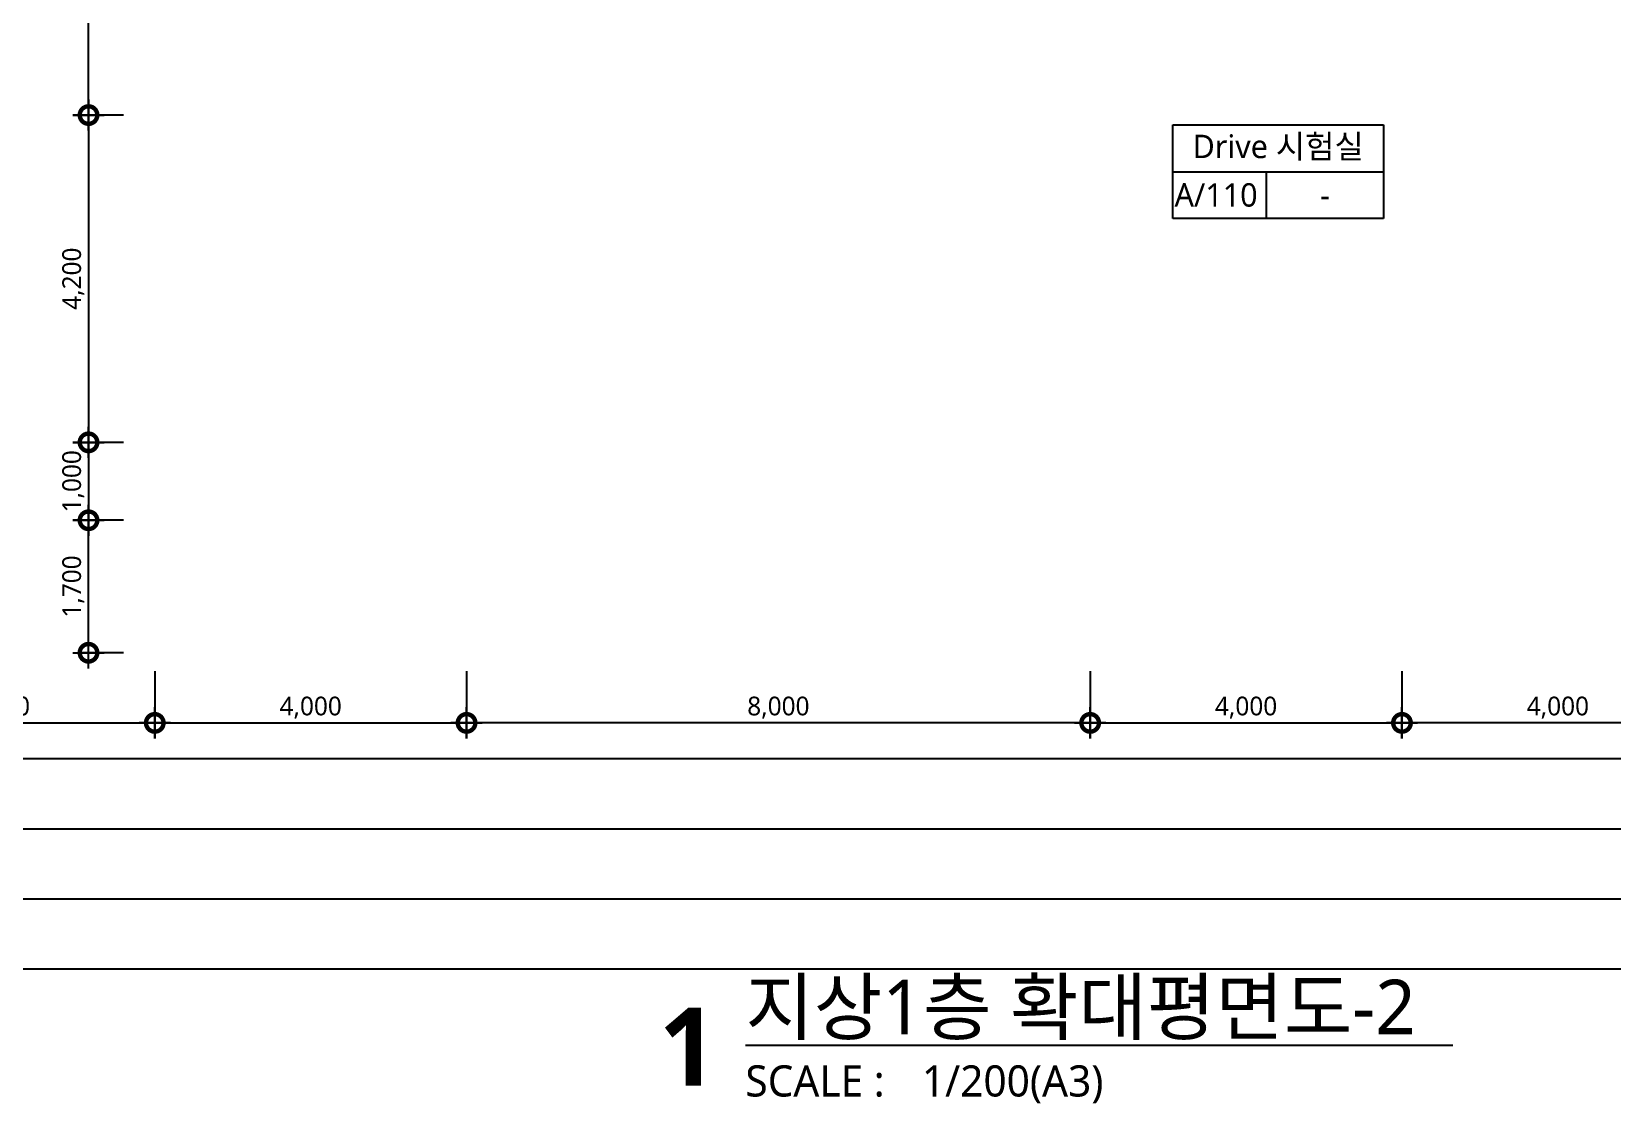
# Model space of a CAD drawing. Header units: millimetres. Extents: x 6046 to 249480, y 2179 to 57100.
# Drawn here: x 117030 to 137309, y 2179 to 15933 of the extents above; entities that cross this region are included whole.
import ezdxf
from ezdxf.enums import TextEntityAlignment as Align

# ---------------------------------------------------------------- set-up
doc = ezdxf.new("R2010")
doc.units = ezdxf.units.MM
doc.header["$LTSCALE"] = 100
doc.layers.get('DEFPOINTS').update_dxf_attribs({"color": 137})
for name, color, linetype in [('DIM1', 7, 'Continuous'), ('SYM', 6, 'Continuous'), ('TEXT-NOTE', 6, 'Continuous')]:
    doc.layers.add(name, color=color, linetype=linetype)
doc.layers.add('TEMP', color=171, linetype='Continuous', plot=False)
doc.styles.add('스타일1', font='malgun.ttf')
doc.styles.add('스타일2', font='malgunbd.ttf')
doc.dimstyles.new('GAUN-100-I', dxfattribs={"dimscale": 100, "dimtxt": 2.4, "dimasz": 1, "dimexe": 1, "dimexo": 1, "dimgap": 0.5, "dimtad": 1, "dimdec": 0, "dimzin": 1, "dimdsep": 46, "dimlunit": 6, "dimtxsty": '스타일1', "dimblk": 'GAUN-DOT', "dimcen": -2, "dimdle": 2, "dimclrd": 256, "dimclre": 256, "dimclrt": 4, "dimadec": 0, "dimazin": 0, "dimtfac": 1, "dimtdec": 0, "dimtix": 1, "dimtmove": 2, "dimatfit": 3, "dimldrblk": 'DOTSMALL', "dimfxl": 1, "dimtolj": 1, "dimtzin": 1, "dimarcsym": 0})

# ---------------------------------------------------------------- blocks, each defined once
blk = doc.blocks.new('dwgtitle')
at = {"layer": 'SYM', "color": 3, "style": '스타일1'}
blk.add_text('SCALE :', height=4, dxfattribs=at).set_placement((12.25, -1.4))
for tag, p, height in [('%%UTITLE', (12.25, 6.59), 7), ('1/100', (34.89, -1.4), 4)]:
    blk.add_attdef(tag, p, '', height=height, dxfattribs=at)
at = {"layer": 'SYM', "color": 6, "style": '스타일2'}
blk.add_attdef('A', text='', height=10, dxfattribs=at).set_placement((4.89, 5), align=Align.MIDDLE)
blk = doc.blocks.new('room')
at = {"layer": 'TEXT-NOTE'}
for p, q in [((0, 0), (0, 12)), ((0, 12), (27, 12)), ((27, 12), (27, 0)), ((0, 6), (27, 6)), ((12, 0), (12, 6)), ((27, 0), (0, 0))]:
    blk.add_line(p, q, dxfattribs=at)
at = {"layer": 'TEXT-NOTE', "color": 3, "style": '스타일1'}
for tag, p in [('실명', (13.5, 9.28)), ('101', (5.53, 3.02)), ('2400', (19.5, 3))]:
    blk.add_attdef(tag, text='', height=3, dxfattribs=at).set_placement(p, align=Align.MIDDLE)
blk = doc.blocks.new('GAUN-DOT')
at = {"linetype": 'ByBlock'}
for p, q in [((2, 0), (-2, 0)), ((0, -2), (0, 2))]:
    blk.add_line(p, q, dxfattribs=at)
at = {"const_width": 2.25}
blk.add_lwpolyline([(0, 0.28125, 1), (0, -0.28125, 1)], format="xyb", close=True, dxfattribs=at)
blk = doc.blocks.new('*D118')
at = {"layer": 'DEFPOINTS', "color": 0, "transparency": 16777216}
for p in [(118610, 7827), (122610, 7827), (122610, 7062)]:
    blk.add_point(p, dxfattribs=at)
at = {"layer": 'DIM1', "lineweight": -2, "transparency": 16777216}
for p, q in [((118610, 7727), (118610, 6962)), ((122610, 7727), (122610, 6962)), ((118710, 7062), (122510, 7062))]:
    blk.add_line(p, q, dxfattribs=at)
at = {"layer": 'DIM1', "lineweight": -2, "transparency": 16777216, "xscale": 100, "yscale": 100, "zscale": 100, "rotation": 180}
blk.add_blockref('GAUN-DOT', (118610, 7062), dxfattribs=at)
at = {"layer": 'DIM1', "lineweight": -2, "transparency": 16777216, "xscale": 100, "yscale": 100, "zscale": 100}
blk.add_blockref('GAUN-DOT', (122610, 7062), dxfattribs=at)
at = {"layer": 'DIM1', "color": 4, "transparency": 16777216, "insert": (120610, 7257), "char_height": 240, "attachment_point": 5, "style": '스타일1'}
blk.add_mtext('\\A1;4,000', dxfattribs=at)
blk = doc.blocks.new('_DotSmall')
at = {"color": 0, "linetype": 'ByBlock', "const_width": 0.5}
blk.add_lwpolyline([(-0.0625, 0, 1), (0.0625, 0, 1)], format="xyb", close=True, dxfattribs=at)
blk = doc.blocks.new('*D119')
at = {"layer": 'DEFPOINTS', "color": 0, "transparency": 16777216}
for p in [(122610, 7827), (130610, 7827), (122610, 7062)]:
    blk.add_point(p, dxfattribs=at)
at = {"layer": 'DIM1', "lineweight": -2, "transparency": 16777216}
for p, q in [((122610, 7727), (122610, 6962)), ((130610, 7727), (130610, 6962)), ((130510, 7062), (122710, 7062))]:
    blk.add_line(p, q, dxfattribs=at)
at = {"layer": 'DIM1', "lineweight": -2, "transparency": 16777216, "xscale": 100, "yscale": 100, "zscale": 100, "rotation": 180}
blk.add_blockref('GAUN-DOT', (122610, 7062), dxfattribs=at)
at = {"layer": 'DIM1', "lineweight": -2, "transparency": 16777216, "xscale": 100, "yscale": 100, "zscale": 100}
blk.add_blockref('GAUN-DOT', (130610, 7062), dxfattribs=at)
at = {"layer": 'DIM1', "color": 4, "transparency": 16777216, "insert": (126610, 7257), "char_height": 240, "attachment_point": 5, "style": '스타일1'}
blk.add_mtext('\\A1;8,000', dxfattribs=at)
blk = doc.blocks.new('*D120')
at = {"layer": 'DEFPOINTS', "color": 0, "transparency": 16777216}
for p in [(130610, 7827), (134610, 7827), (134610, 7062)]:
    blk.add_point(p, dxfattribs=at)
at = {"layer": 'DIM1', "lineweight": -2, "transparency": 16777216}
for p, q in [((130610, 7727), (130610, 6962)), ((134610, 7727), (134610, 6962)), ((130710, 7062), (134510, 7062))]:
    blk.add_line(p, q, dxfattribs=at)
at = {"layer": 'DIM1', "lineweight": -2, "transparency": 16777216, "xscale": 100, "yscale": 100, "zscale": 100, "rotation": 180}
blk.add_blockref('GAUN-DOT', (130610, 7062), dxfattribs=at)
at = {"layer": 'DIM1', "lineweight": -2, "transparency": 16777216, "xscale": 100, "yscale": 100, "zscale": 100}
blk.add_blockref('GAUN-DOT', (134610, 7062), dxfattribs=at)
at = {"layer": 'DIM1', "color": 4, "transparency": 16777216, "insert": (132610, 7257), "char_height": 240, "attachment_point": 5, "style": '스타일1'}
blk.add_mtext('\\A1;4,000', dxfattribs=at)
blk = doc.blocks.new('*D121')
at = {"layer": 'DEFPOINTS', "color": 0, "transparency": 16777216}
for p in [(134610, 7827), (138610, 7827), (134610, 7062)]:
    blk.add_point(p, dxfattribs=at)
at = {"layer": 'DIM1', "lineweight": -2, "transparency": 16777216}
for p, q in [((134610, 7727), (134610, 6962)), ((138610, 7727), (138610, 6962)), ((138510, 7062), (134710, 7062))]:
    blk.add_line(p, q, dxfattribs=at)
at = {"layer": 'DIM1', "lineweight": -2, "transparency": 16777216, "xscale": 100, "yscale": 100, "zscale": 100, "rotation": 180}
blk.add_blockref('GAUN-DOT', (134610, 7062), dxfattribs=at)
at = {"layer": 'DIM1', "lineweight": -2, "transparency": 16777216, "xscale": 100, "yscale": 100, "zscale": 100}
blk.add_blockref('GAUN-DOT', (138610, 7062), dxfattribs=at)
at = {"layer": 'DIM1', "color": 4, "transparency": 16777216, "insert": (136610, 7257), "char_height": 240, "attachment_point": 5, "style": '스타일1'}
blk.add_mtext('\\A1;4,000', dxfattribs=at)
blk = doc.blocks.new('*D129')
at = {"layer": 'DEFPOINTS', "color": 0, "transparency": 16777216}
for p in [(117760, 9662), (118310, 9662), (118310, 7962)]:
    blk.add_point(p, dxfattribs=at)
at = {"layer": 'DIM1', "lineweight": -2, "transparency": 16777216}
for p, q in [((118210, 9662), (117660, 9662)), ((117760, 8062), (117760, 9562)), ((118210, 7962), (117660, 7962))]:
    blk.add_line(p, q, dxfattribs=at)
at = {"layer": 'DIM1', "lineweight": -2, "transparency": 16777216, "xscale": 100, "yscale": 100, "zscale": 100}
for p, rotation in [((117760, 9662), 90), ((117760, 7962), 270)]:
    blk.add_blockref('GAUN-DOT', p, dxfattribs=dict(at, rotation=rotation))
at = {"layer": 'DIM1', "color": 4, "transparency": 16777216, "insert": (117565, 8812), "char_height": 240, "attachment_point": 5, "rotation": 90, "style": '스타일1'}
blk.add_mtext('\\A1;1,700', dxfattribs=at)
blk = doc.blocks.new('*D130')
at = {"layer": 'DEFPOINTS', "color": 0, "transparency": 16777216}
for p in [(118310, 10662), (117760, 9662), (118310, 9662)]:
    blk.add_point(p, dxfattribs=at)
at = {"layer": 'DIM1', "lineweight": -2, "transparency": 16777216}
for p, q in [((118210, 10662), (117660, 10662)), ((117760, 10562), (117760, 9762)), ((118210, 9662), (117660, 9662))]:
    blk.add_line(p, q, dxfattribs=at)
at = {"layer": 'DIM1', "lineweight": -2, "transparency": 16777216, "xscale": 100, "yscale": 100, "zscale": 100}
for p, rotation in [((117760, 10662), 90), ((117760, 9662), 270)]:
    blk.add_blockref('GAUN-DOT', p, dxfattribs=dict(at, rotation=rotation))
at = {"layer": 'DIM1', "color": 4, "transparency": 16777216, "insert": (117565, 10162), "char_height": 240, "attachment_point": 5, "rotation": 90, "style": '스타일1'}
blk.add_mtext('\\A1;1,000', dxfattribs=at)
blk = doc.blocks.new('*D131')
at = {"layer": 'DEFPOINTS', "color": 0, "transparency": 16777216}
for p in [(118310, 14862), (117760, 10662), (118310, 10662)]:
    blk.add_point(p, dxfattribs=at)
at = {"layer": 'DIM1', "lineweight": -2, "transparency": 16777216}
for p, q in [((118210, 14862), (117660, 14862)), ((117760, 14762), (117760, 10762)), ((118210, 10662), (117660, 10662))]:
    blk.add_line(p, q, dxfattribs=at)
at = {"layer": 'DIM1', "lineweight": -2, "transparency": 16777216, "xscale": 100, "yscale": 100, "zscale": 100}
for p, rotation in [((117760, 14862), 90), ((117760, 10662), 270)]:
    blk.add_blockref('GAUN-DOT', p, dxfattribs=dict(at, rotation=rotation))
at = {"layer": 'DIM1', "color": 4, "transparency": 16777216, "insert": (117565, 12762), "char_height": 240, "attachment_point": 5, "rotation": 90, "style": '스타일1'}
blk.add_mtext('\\A1;4,200', dxfattribs=at)
blk = doc.blocks.new('*D132')
at = {"layer": 'DEFPOINTS', "color": 0, "transparency": 16777216}
for p in [(117760, 19312), (118310, 19312), (118310, 14862)]:
    blk.add_point(p, dxfattribs=at)
at = {"layer": 'DIM1', "lineweight": -2, "transparency": 16777216}
for p, q in [((118210, 19312), (117660, 19312)), ((117760, 14962), (117760, 19212)), ((118210, 14862), (117660, 14862))]:
    blk.add_line(p, q, dxfattribs=at)
at = {"layer": 'DIM1', "lineweight": -2, "transparency": 16777216, "xscale": 100, "yscale": 100, "zscale": 100}
for p, rotation in [((117760, 19312), 90), ((117760, 14862), 270)]:
    blk.add_blockref('GAUN-DOT', p, dxfattribs=dict(at, rotation=rotation))
at = {"layer": 'DIM1', "color": 4, "transparency": 16777216, "insert": (117565, 17087), "char_height": 240, "attachment_point": 5, "rotation": 90, "style": '스타일1'}
blk.add_mtext('\\A1;4,450', dxfattribs=at)
blk = doc.blocks.new('*D248')
at = {"layer": 'DEFPOINTS', "color": 0, "transparency": 16777216}
for p in [(114610, 7827), (118610, 7827), (118610, 7062)]:
    blk.add_point(p, dxfattribs=at)
at = {"layer": 'DIM1', "lineweight": -2, "transparency": 16777216}
for p, q in [((114610, 7727), (114610, 6962)), ((118610, 7727), (118610, 6962)), ((114710, 7062), (118510, 7062))]:
    blk.add_line(p, q, dxfattribs=at)
at = {"layer": 'DIM1', "lineweight": -2, "transparency": 16777216, "xscale": 100, "yscale": 100, "zscale": 100, "rotation": 180}
blk.add_blockref('GAUN-DOT', (114610, 7062), dxfattribs=at)
at = {"layer": 'DIM1', "lineweight": -2, "transparency": 16777216, "xscale": 100, "yscale": 100, "zscale": 100}
blk.add_blockref('GAUN-DOT', (118610, 7062), dxfattribs=at)
at = {"layer": 'DIM1', "color": 4, "transparency": 16777216, "insert": (116610, 7257), "char_height": 240, "attachment_point": 5, "style": '스타일1'}
blk.add_mtext('\\A1;4,000', dxfattribs=at)

msp = doc.modelspace()

# ---------------------------------------------------------------- linework, layer by layer
at = {"layer": 'TEMP'}
for points in [[(101170.3, 55500), (156550, 55500), (156550, 3900), (101170.3, 3900)], [(102070.3, 54600), (155650, 54600), (155650, 4800), (102070.3, 4800)], [(102970.3, 53700), (154750, 53700), (154750, 5700), (102970.3, 5700)], [(103870.3, 52800), (153850, 52800), (153850, 6600), (103870.3, 6600)], [(103870.3, 52800), (153850, 52800), (153850, 6600), (103870.3, 6600)]]:
    msp.add_lwpolyline(points, close=True, dxfattribs=at)

# ---------------------------------------------------------------- block references
at = {"layer": 'SYM', "xscale": 100, "yscale": 100, "zscale": 100}
msp.add_blockref('dwgtitle', (124961.9, 2407.4, -0.5), dxfattribs=at).add_auto_attribs({'%%UTITLE': '%%U지상1층 확대평면도-2  ', '1/100': '1/200(A3)', 'A': '1'})
at = {"layer": 'TEXT-NOTE'}
ref = msp.add_blockref('room', (131672.4, 13535.4), dxfattribs=dict(at, xscale=100, yscale=100, zscale=100))
ref.add_attrib('2400', '-', dxfattribs={"color": 3, "height": 300, "style": '스타일1'}).set_placement((133622.4, 13835.4), align=Align.MIDDLE_CENTER)
ref.add_attrib('101', 'A/110', dxfattribs={"color": 3, "height": 300, "style": '스타일1'}).set_placement((132225, 13837.2), align=Align.MIDDLE)
ref.add_attrib('실명', 'Drive 시험실', dxfattribs={"color": 3, "height": 300, "style": '스타일1'}).set_placement((133022.4, 14463.6), align=Align.MIDDLE)

# ---------------------------------------------------------------- dimensions: what is measured, and where the dimension line sits
at = {"layer": 'DIM1'}
for base, p1, p2, angle, picture, middle in [((117759.6, 19312.2), (118309.9, 14862.2), (118309.9, 19312.2), 90, '*D132', (117565.5, 17087.2)), ((117759.6, 10662.2), (118309.9, 14862.2), (118309.9, 10662.2), 270, '*D131', (117565.5, 12762.2)), ((117759.6, 9662.2), (118309.9, 10662.2), (118309.9, 9662.2), 270, '*D130', (117564.8, 10162.2)), ((117759.6, 9662.2), (118309.9, 7962.2), (118309.9, 9662.2), 90, '*D129', (117564.8, 8812.2)), ((122609.9, 7062.4), (130609.9, 7827.2), (122609.9, 7827.2), 180, '*D119', (126609.9, 7256.6)), ((134609.9, 7062.4), (138609.9, 7827.2), (134609.9, 7827.2), 180, '*D121', (136609.9, 7256.6))]:
    dim = msp.add_linear_dim(base=base, p1=p1, p2=p2, angle=angle, dimstyle='GAUN-100-I', dxfattribs=at)
    dim.commit()
    dim.dimension.update_dxf_attribs({"geometry": picture, "text_midpoint": middle})
for base, p1, p2, picture, middle in [((118609.9, 7062.4), (114609.9, 7827.2), (118609.9, 7827.2), '*D248', (116609.9, 7256.6)), ((122609.9, 7062.4), (118609.9, 7827.2), (122609.9, 7827.2), '*D118', (120609.9, 7256.6)), ((134609.9, 7062.4), (130609.9, 7827.2), (134609.9, 7827.2), '*D120', (132609.9, 7256.6))]:
    dim = msp.add_linear_dim(base=base, p1=p1, p2=p2, dimstyle='GAUN-100-I', dxfattribs=at)
    dim.commit()
    dim.dimension.update_dxf_attribs({"geometry": picture, "text_midpoint": middle})

doc.saveas('drawing.dxf')
